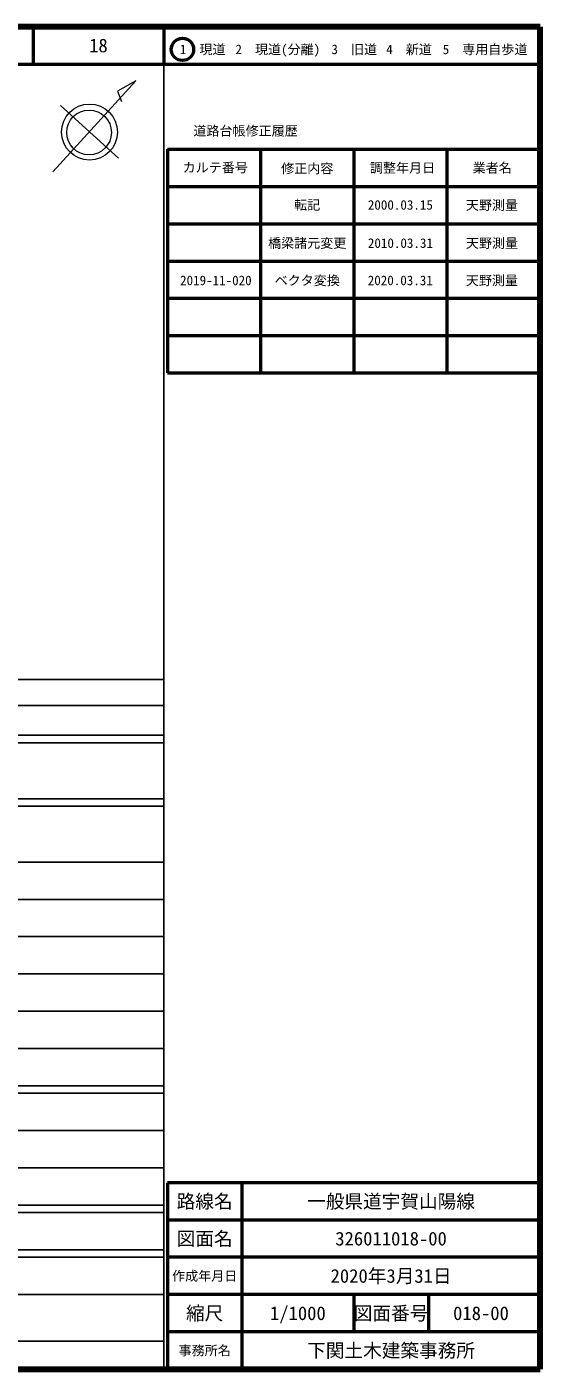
# Model space of a CAD drawing. Units: millimetres at full size, sheet at 1:1000; details may follow other scales. Extents: x 40000 to 680000, y 20000 to 380000.
# Drawn here: x 542289 to 680000, y 20000 to 380000 of the extents above; entities that cross this region are included whole.
import ezdxf
from ezdxf.enums import TextEntityAlignment as Align

# ---------------------------------------------------------------- set-up
doc = ezdxf.new("R2010")
doc.units = ezdxf.units.MM
doc.header["$LTSCALE"] = 1000
for name, color, linetype, lineweight in [('M-BMK-SRVR', 3, 'Continuous', 13), ('M-TTL', 2, 'Continuous', 140), ('M-TTL-BAND', 7, 'Continuous', 25), ('M-TTL-FRAM', 2, 'Continuous', 50), ('M-TTL-LINE', 7, 'Continuous', 50)]:
    doc.layers.add(name, color=color, linetype=linetype, lineweight=lineweight)
doc.layers.add('M-TTL-TXT', color=7, linetype='Continuous')
doc.styles.add('ＭＳ ゴシック', font='')
doc.styles.get('ＭＳ ゴシック').set_extended_font_data('MS Gothic')

msp = doc.modelspace()

# ---------------------------------------------------------------- linework, layer by layer
at = {"layer": 'M-BMK-SRVR'}
for p, q in [((549307, 341091), (571547, 365514)), ((571547, 365514), (566595, 362758)), ((566595, 362758), (567672, 359957)), ((551307, 358883), (566835, 344742))]:
    msp.add_line(p, q, dxfattribs=at)
for centre, radius in [((559102, 351784), 7501), ((558989, 351673), 6000)]:
    msp.add_circle(centre, radius, dxfattribs=at)
at = {"layer": 'M-TTL'}
for p, q in [((680000, 380000), (40000, 380000)), ((680000, 20000), (680000, 380000)), ((40000, 20000), (680000, 20000))]:
    msp.add_line(p, q, dxfattribs=at)
at = {"layer": 'M-TTL-BAND'}
for p, q in [((579000, 20000), (579000, 370000)), ((40000, 205000), (579000, 205000)), ((68000, 198000), (579000, 198000)), ((40000, 190000), (579000, 190000)), ((40000, 188000), (579000, 188000)), ((40000, 173000), (579000, 173000)), ((40000, 171000), (579000, 171000)), ((40000, 156000), (579000, 156000)), ((46000, 146000), (579000, 146000)), ((52000, 136000), (579000, 136000)), ((46000, 126000), (579000, 126000)), ((52000, 116000), (579000, 116000)), ((46000, 106000), (579000, 106000)), ((40000, 96000), (579000, 96000)), ((40000, 94000), (579000, 94000)), ((49000, 84000), (579000, 84000)), ((40000, 74000), (579000, 74000)), ((40000, 64000), (579000, 64000)), ((40000, 62000), (579000, 62000)), ((40000, 52000), (579000, 52000)), ((40000, 50000), (579000, 50000)), ((40000, 40000), (579000, 40000)), ((68000, 27500), (579000, 27500))]:
    msp.add_line(p, q, dxfattribs=at)
at = {"layer": 'M-TTL-FRAM'}
for p, q in [((580000, 347197), (580000, 287197)), ((580000, 347197), (680000, 347197)), ((580000, 287197), (680000, 287197)), ((680000, 70000), (580000, 70000)), ((580000, 70000), (580000, 20000))]:
    msp.add_line(p, q, dxfattribs=at)
at = {"layer": 'M-TTL-LINE'}
for p, q in [((543997, 380000), (543997, 370000)), ((579000, 380000), (579000, 370000)), ((40000, 370000), (680000, 370000)), ((605000, 347197), (605000, 287197)), ((630000, 347197), (630000, 287197)), ((655000, 347197), (655000, 287197)), ((580000, 337197), (680000, 337197)), ((580000, 327197), (680000, 327197)), ((580000, 317197), (680000, 317197)), ((580000, 307197), (680000, 307197)), ((580000, 297197), (680000, 297197)), ((600000, 70000), (600000, 20000)), ((680000, 60000), (580000, 60000)), ((680000, 50000), (580000, 50000)), ((680000, 40000), (580000, 40000)), ((630000, 40000), (630000, 30000)), ((650000, 40000), (650000, 30000)), ((680000, 30000), (580000, 30000))]:
    msp.add_line(p, q, dxfattribs=at)
msp.add_circle((584031, 373958), 3000, dxfattribs=at)

# ---------------------------------------------------------------- texts
at = {"layer": 'M-TTL-TXT', "style": 'ＭＳ ゴシック'}
for s, height, p in [('18', 3666, (561497, 375000)), ('1\u3000現道', 2566, (589448, 373958)), ('2\u3000現道(分離)', 2566, (609619, 373958)), ('3\u3000旧道', 2566, (630121, 373958)), ('4\u3000新道', 2566, (644824, 373958)), ('5\u3000専用自歩道', 2566, (665228, 373958)), ('道路台帳修正履歴', 2566, (600968, 352113)), ('カルテ番号', 2566, (592839, 342277)), ('修正内容', 2566, (617509, 342023)), ('調整年月日', 2566, (643089, 342197)), ('業者名', 2566, (667134, 342197)), ('転記', 2566, (617500, 332245)), ('2000.03.15', 2566, (642500, 332245)), ('天野測量', 2566, (667077, 332189)), ('橋梁諸元変更', 2566, (617511, 322000)), ('2010.03.31', 2566, (642513, 322000)), ('天野測量', 2566, (667083, 322000)), ('2019-11-020', 2566, (593000, 312000)), ('ベクタ変換', 2566, (617512, 312000)), ('2020.03.31', 2566, (642477, 312000)), ('天野測量', 2566, (667065, 312000)), ('路線名', 3666, (590000, 65000)), ('路線名', 3666, (590000, 65000)), ('一般県道宇賀山陽線', 3666, (640000, 65000)), ('図面名', 3666, (590000, 55000)), ('図面名', 3666, (590000, 55000)), ('326011018-00', 3666, (640000, 55000)), ('2020年3月31日', 3666, (640000, 45000)), ('作成年月日', 2566, (590000, 45000)), ('作成年月日', 2566, (590000, 45000)), ('縮尺', 3666, (590000, 35000)), ('縮尺', 3666, (590000, 35000)), ('1/1000', 3666, (615000, 35000)), ('図面番号', 3666, (640000, 35000)), ('図面番号', 3666, (640000, 35000)), ('018-00', 3666, (664125, 35000)), ('事務所名', 2566, (590000, 25000)), ('事務所名', 2566, (590000, 25000)), ('下関土木建築事務所', 3666, (640000, 25000))]:
    msp.add_text(s, height=height, dxfattribs=at).set_placement(p, align=Align.MIDDLE_CENTER)

doc.saveas('drawing.dxf')
